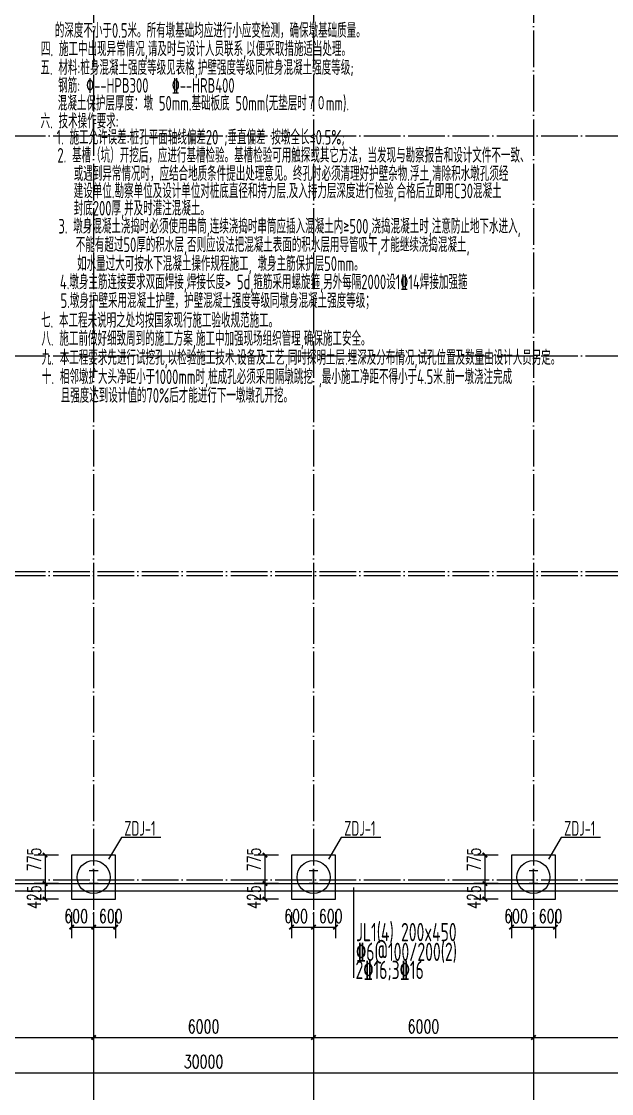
# Model space of a CAD drawing. Extents: x 14207793 to 14719554, y -1675802 to -1228715.
# Drawn here: x 14228397 to 14244498, y -1447345 to -1418094 of the extents above; entities that cross this region are included whole.
import ezdxf
from ezdxf.enums import TextEntityAlignment as Align

# ---------------------------------------------------------------- set-up
doc = ezdxf.new("R2010")
doc.units = 0
doc.header["$LTSCALE"] = 500
doc.header["$MEASUREMENT"] = 0
doc.linetypes.add('DOTE', pattern=[2.42, 2, -0.2, 0.02, -0.2])
doc.layers.get('0').update_dxf_attribs({"linetype": 'CONTINUOUS'})
doc.layers.get('DEFPOINTS').update_dxf_attribs({"color": 140, "linetype": 'CONTINUOUS'})
for name, color, linetype in [('AXIS', 3, 'CONTINUOUS'), ('DOTE', 8, 'DOTE'), ('PUB_TEXT', 6, 'CONTINUOUS'), ('TEXT', 7, 'CONTINUOUS'), ('WALL', 3, 'CONTINUOUS'), ('X向主梁钢筋', 2, 'CONTINUOUS'), ('梁集中标注', 2, 'CONTINUOUS')]:
    doc.layers.add(name, color=color, linetype=linetype)
doc.styles.add('_TCH_DIM_T3', font='SIMPLEX', dxfattribs={"width": 0.705882, "bigfont": 'GBCBIG'})
doc.styles.add('TSSD_REIN', font='Tssdeng.shx', dxfattribs={"width": 0.65, "bigfont": 'hztxt.shx'})
doc.dimstyles.new('_TCH_ARCH&&120', dxfattribs={"dimtxt": 357, "dimasz": 120, "dimexe": 300, "dimexo": 360, "dimgap": 120, "dimtad": 1, "dimdec": 0, "dimzin": 0, "dimdsep": 46, "dimtxsty": '_TCH_DIM_T3', "dimblk": 'ARCHTICK', "dimcen": 0.09, "dimclrt": 7, "dimazin": 2, "dimtfac": 1, "dimtdec": 0, "dimtix": 1, "dimtmove": 2, "dimatfit": 3, "dimfxl": 0, "dimtolj": 1, "dimtzin": 0, "dimarcsym": 0})

# ---------------------------------------------------------------- blocks, each defined once
blk = doc.blocks.new('_ArchTick')
at = {"color": 0, "linetype": 'ByBlock', "const_width": 0.4}
blk.add_lwpolyline([(-0.5, -0.5), (0.5, 0.5)], dxfattribs=at)
blk = doc.blocks.new('*D121')
at = {"layer": 'AXIS', "color": 0, "lineweight": -2}
for p, q in [((14224366, -1443175), (14224366, -1446115)), ((14230366, -1443175), (14230366, -1446115)), ((14224366, -1445815), (14230366, -1445815))]:
    blk.add_line(p, q, dxfattribs=at)
at = {"layer": 'DEFPOINTS', "color": 0}
for p in [(14224366, -1442815), (14230366, -1442815), (14230366, -1445815)]:
    blk.add_point(p, dxfattribs=at)
at = {"layer": 'AXIS', "color": 0, "lineweight": -2, "xscale": 120, "yscale": 120, "zscale": 120, "rotation": 180}
blk.add_blockref('_ArchTick', (14224366, -1445815), dxfattribs=at)
at = {"layer": 'AXIS', "color": 0, "lineweight": -2, "xscale": 120, "yscale": 120, "zscale": 120}
blk.add_blockref('_ArchTick', (14230366, -1445815), dxfattribs=at)
at = {"layer": 'AXIS', "color": 7, "insert": (14227366, -1445516), "char_height": 357, "attachment_point": 5, "style": '_TCH_DIM_T3'}
blk.add_mtext('\\A1;6000', dxfattribs=at)
blk = doc.blocks.new('*D122')
at = {"layer": 'AXIS', "color": 0, "lineweight": -2}
for p, q in [((14230366, -1443175), (14230366, -1446115)), ((14236366, -1443175), (14236366, -1446115)), ((14230366, -1445815), (14236366, -1445815))]:
    blk.add_line(p, q, dxfattribs=at)
at = {"layer": 'DEFPOINTS', "color": 0}
for p in [(14230366, -1442815), (14236366, -1442815), (14236366, -1445815)]:
    blk.add_point(p, dxfattribs=at)
at = {"layer": 'AXIS', "color": 0, "lineweight": -2, "xscale": 120, "yscale": 120, "zscale": 120, "rotation": 180}
blk.add_blockref('_ArchTick', (14230366, -1445815), dxfattribs=at)
at = {"layer": 'AXIS', "color": 0, "lineweight": -2, "xscale": 120, "yscale": 120, "zscale": 120}
blk.add_blockref('_ArchTick', (14236366, -1445815), dxfattribs=at)
at = {"layer": 'AXIS', "color": 7, "insert": (14233366, -1445516), "char_height": 357, "attachment_point": 5, "style": '_TCH_DIM_T3'}
blk.add_mtext('\\A1;6000', dxfattribs=at)
blk = doc.blocks.new('*D123')
at = {"layer": 'AXIS', "color": 0, "lineweight": -2}
for p, q in [((14236366, -1443175), (14236366, -1446115)), ((14242366, -1443175), (14242366, -1446115)), ((14236366, -1445815), (14242366, -1445815))]:
    blk.add_line(p, q, dxfattribs=at)
at = {"layer": 'DEFPOINTS', "color": 0}
for p in [(14236366, -1442815), (14242366, -1442815), (14242366, -1445815)]:
    blk.add_point(p, dxfattribs=at)
at = {"layer": 'AXIS', "color": 0, "lineweight": -2, "xscale": 120, "yscale": 120, "zscale": 120, "rotation": 180}
blk.add_blockref('_ArchTick', (14236366, -1445815), dxfattribs=at)
at = {"layer": 'AXIS', "color": 0, "lineweight": -2, "xscale": 120, "yscale": 120, "zscale": 120}
blk.add_blockref('_ArchTick', (14242366, -1445815), dxfattribs=at)
at = {"layer": 'AXIS', "color": 7, "insert": (14239366, -1445516), "char_height": 357, "attachment_point": 5, "style": '_TCH_DIM_T3'}
blk.add_mtext('\\A1;6000', dxfattribs=at)
blk = doc.blocks.new('*D124')
at = {"layer": 'AXIS', "color": 0, "lineweight": -2}
for p, q in [((14242366, -1443175), (14242366, -1446115)), ((14248366, -1443175), (14248366, -1446115)), ((14242366, -1445815), (14248366, -1445815))]:
    blk.add_line(p, q, dxfattribs=at)
at = {"layer": 'DEFPOINTS', "color": 0}
for p in [(14242366, -1442815), (14248366, -1442815), (14248366, -1445815)]:
    blk.add_point(p, dxfattribs=at)
at = {"layer": 'AXIS', "color": 0, "lineweight": -2, "xscale": 120, "yscale": 120, "zscale": 120, "rotation": 180}
blk.add_blockref('_ArchTick', (14242366, -1445815), dxfattribs=at)
at = {"layer": 'AXIS', "color": 0, "lineweight": -2, "xscale": 120, "yscale": 120, "zscale": 120}
blk.add_blockref('_ArchTick', (14248366, -1445815), dxfattribs=at)
at = {"layer": 'AXIS', "color": 7, "insert": (14245366, -1445516), "char_height": 357, "attachment_point": 5, "style": '_TCH_DIM_T3'}
blk.add_mtext('\\A1;6000', dxfattribs=at)
blk = doc.blocks.new('*D125')
at = {"layer": 'AXIS', "color": 0, "lineweight": -2}
for p, q in [((14218366, -1443175), (14218366, -1447075)), ((14248366, -1443175), (14248366, -1447075)), ((14218366, -1446775), (14248366, -1446775))]:
    blk.add_line(p, q, dxfattribs=at)
at = {"layer": 'DEFPOINTS', "color": 0}
for p in [(14218366, -1442815), (14248366, -1442815), (14248366, -1446775)]:
    blk.add_point(p, dxfattribs=at)
at = {"layer": 'AXIS', "color": 0, "lineweight": -2, "xscale": 120, "yscale": 120, "zscale": 120, "rotation": 180}
blk.add_blockref('_ArchTick', (14218366, -1446775), dxfattribs=at)
at = {"layer": 'AXIS', "color": 0, "lineweight": -2, "xscale": 120, "yscale": 120, "zscale": 120}
blk.add_blockref('_ArchTick', (14248366, -1446775), dxfattribs=at)
at = {"layer": 'AXIS', "color": 7, "insert": (14233366, -1446476), "char_height": 357, "attachment_point": 5, "style": '_TCH_DIM_T3'}
blk.add_mtext('\\A1;30000', dxfattribs=at)
blk = doc.blocks.new('A$C26C85C36')
at = {"color": 6, "const_width": 40}
for points in [[(-125, 0), (125, 0)], [(0, 0), (0, -350)], [(-125, -350), (125, -350)]]:
    blk.add_lwpolyline(points, dxfattribs=at)
blk = doc.blocks.new('*D1565')
at = {"layer": 'AXIS', "color": 0, "lineweight": -2}
for p, q in [((14229406, -1440840), (14228742, -1440840)), ((14229042, -1440840), (14229042, -1441615)), ((14229406, -1441615), (14228742, -1441615))]:
    blk.add_line(p, q, dxfattribs=at)
at = {"layer": 'DEFPOINTS', "color": 0}
for p in [(14229766, -1440840), (14229042, -1441615), (14229766, -1441615)]:
    blk.add_point(p, dxfattribs=at)
at = {"layer": 'AXIS', "color": 0, "lineweight": -2, "xscale": 120, "yscale": 120, "zscale": 120}
for p, rotation in [((14229042, -1440840), 90), ((14229042, -1441615), 270)]:
    blk.add_blockref('_ArchTick', p, dxfattribs=dict(at, rotation=rotation))
at = {"layer": 'AXIS', "color": 7, "insert": (14228743, -1440956), "char_height": 357, "attachment_point": 5, "rotation": 90, "style": '_TCH_DIM_T3'}
blk.add_mtext('\\A1;775', dxfattribs=at)
blk = doc.blocks.new('*D1566')
at = {"layer": 'AXIS', "color": 0, "lineweight": -2}
for p, q in [((14229406, -1441615), (14228742, -1441615)), ((14229042, -1441615), (14229042, -1442040)), ((14229406, -1442040), (14228742, -1442040))]:
    blk.add_line(p, q, dxfattribs=at)
at = {"layer": 'DEFPOINTS', "color": 0}
for p in [(14229766, -1441615), (14229042, -1442040), (14229766, -1442040)]:
    blk.add_point(p, dxfattribs=at)
at = {"layer": 'AXIS', "color": 0, "lineweight": -2, "xscale": 120, "yscale": 120, "zscale": 120}
for p, rotation in [((14229042, -1441615), 90), ((14229042, -1442040), 270)]:
    blk.add_blockref('_ArchTick', p, dxfattribs=dict(at, rotation=rotation))
at = {"layer": 'AXIS', "color": 7, "insert": (14228743, -1441985), "char_height": 357, "attachment_point": 5, "rotation": 90, "style": '_TCH_DIM_T3'}
blk.add_mtext('\\A1;425', dxfattribs=at)
blk = doc.blocks.new('*D1567')
at = {"layer": 'AXIS', "color": 0, "lineweight": -2}
for p, q in [((14229766, -1442400), (14229766, -1443105)), ((14230366, -1442400), (14230366, -1443105)), ((14229766, -1442805), (14230366, -1442805))]:
    blk.add_line(p, q, dxfattribs=at)
at = {"layer": 'DEFPOINTS', "color": 0}
for p in [(14229766, -1442040), (14230366, -1442040), (14230366, -1442805)]:
    blk.add_point(p, dxfattribs=at)
at = {"layer": 'AXIS', "color": 0, "lineweight": -2, "xscale": 120, "yscale": 120, "zscale": 120, "rotation": 180}
blk.add_blockref('_ArchTick', (14229766, -1442805), dxfattribs=at)
at = {"layer": 'AXIS', "color": 0, "lineweight": -2, "xscale": 120, "yscale": 120, "zscale": 120}
blk.add_blockref('_ArchTick', (14230366, -1442805), dxfattribs=at)
at = {"layer": 'AXIS', "color": 7, "insert": (14229890, -1442506), "char_height": 357, "attachment_point": 5, "style": '_TCH_DIM_T3'}
blk.add_mtext('\\A1;600', dxfattribs=at)
blk = doc.blocks.new('*D1568')
at = {"layer": 'AXIS', "color": 0, "lineweight": -2}
for p, q in [((14230366, -1442400), (14230366, -1443105)), ((14230966, -1442400), (14230966, -1443105)), ((14230366, -1442805), (14230966, -1442805))]:
    blk.add_line(p, q, dxfattribs=at)
at = {"layer": 'DEFPOINTS', "color": 0}
for p in [(14230366, -1442040), (14230966, -1442040), (14230966, -1442805)]:
    blk.add_point(p, dxfattribs=at)
at = {"layer": 'AXIS', "color": 0, "lineweight": -2, "xscale": 120, "yscale": 120, "zscale": 120, "rotation": 180}
blk.add_blockref('_ArchTick', (14230366, -1442805), dxfattribs=at)
at = {"layer": 'AXIS', "color": 0, "lineweight": -2, "xscale": 120, "yscale": 120, "zscale": 120}
blk.add_blockref('_ArchTick', (14230966, -1442805), dxfattribs=at)
at = {"layer": 'AXIS', "color": 7, "insert": (14230835, -1442506), "char_height": 357, "attachment_point": 5, "style": '_TCH_DIM_T3'}
blk.add_mtext('\\A1;600', dxfattribs=at)
blk = doc.blocks.new('*D1569')
at = {"layer": 'AXIS', "color": 0, "lineweight": -2}
for p, q in [((14235406, -1440840), (14234742, -1440840)), ((14235042, -1440840), (14235042, -1441615)), ((14235406, -1441615), (14234742, -1441615))]:
    blk.add_line(p, q, dxfattribs=at)
at = {"layer": 'DEFPOINTS', "color": 0}
for p in [(14235766, -1440840), (14235042, -1441615), (14235766, -1441615)]:
    blk.add_point(p, dxfattribs=at)
at = {"layer": 'AXIS', "color": 0, "lineweight": -2, "xscale": 120, "yscale": 120, "zscale": 120}
for p, rotation in [((14235042, -1440840), 90), ((14235042, -1441615), 270)]:
    blk.add_blockref('_ArchTick', p, dxfattribs=dict(at, rotation=rotation))
at = {"layer": 'AXIS', "color": 7, "insert": (14234743, -1440956), "char_height": 357, "attachment_point": 5, "rotation": 90, "style": '_TCH_DIM_T3'}
blk.add_mtext('\\A1;775', dxfattribs=at)
blk = doc.blocks.new('*D1570')
at = {"layer": 'AXIS', "color": 0, "lineweight": -2}
for p, q in [((14235406, -1441615), (14234742, -1441615)), ((14235042, -1441615), (14235042, -1442040)), ((14235406, -1442040), (14234742, -1442040))]:
    blk.add_line(p, q, dxfattribs=at)
at = {"layer": 'DEFPOINTS', "color": 0}
for p in [(14235766, -1441615), (14235042, -1442040), (14235766, -1442040)]:
    blk.add_point(p, dxfattribs=at)
at = {"layer": 'AXIS', "color": 0, "lineweight": -2, "xscale": 120, "yscale": 120, "zscale": 120}
for p, rotation in [((14235042, -1441615), 90), ((14235042, -1442040), 270)]:
    blk.add_blockref('_ArchTick', p, dxfattribs=dict(at, rotation=rotation))
at = {"layer": 'AXIS', "color": 7, "insert": (14234743, -1441985), "char_height": 357, "attachment_point": 5, "rotation": 90, "style": '_TCH_DIM_T3'}
blk.add_mtext('\\A1;425', dxfattribs=at)
blk = doc.blocks.new('*D1571')
at = {"layer": 'AXIS', "color": 0, "lineweight": -2}
for p, q in [((14235766, -1442400), (14235766, -1443105)), ((14236366, -1442400), (14236366, -1443105)), ((14235766, -1442805), (14236366, -1442805))]:
    blk.add_line(p, q, dxfattribs=at)
at = {"layer": 'DEFPOINTS', "color": 0}
for p in [(14235766, -1442040), (14236366, -1442040), (14236366, -1442805)]:
    blk.add_point(p, dxfattribs=at)
at = {"layer": 'AXIS', "color": 0, "lineweight": -2, "xscale": 120, "yscale": 120, "zscale": 120, "rotation": 180}
blk.add_blockref('_ArchTick', (14235766, -1442805), dxfattribs=at)
at = {"layer": 'AXIS', "color": 0, "lineweight": -2, "xscale": 120, "yscale": 120, "zscale": 120}
blk.add_blockref('_ArchTick', (14236366, -1442805), dxfattribs=at)
at = {"layer": 'AXIS', "color": 7, "insert": (14235890, -1442506), "char_height": 357, "attachment_point": 5, "style": '_TCH_DIM_T3'}
blk.add_mtext('\\A1;600', dxfattribs=at)
blk = doc.blocks.new('*D1572')
at = {"layer": 'AXIS', "color": 0, "lineweight": -2}
for p, q in [((14236366, -1442400), (14236366, -1443105)), ((14236966, -1442400), (14236966, -1443105)), ((14236366, -1442805), (14236966, -1442805))]:
    blk.add_line(p, q, dxfattribs=at)
at = {"layer": 'DEFPOINTS', "color": 0}
for p in [(14236366, -1442040), (14236966, -1442040), (14236966, -1442805)]:
    blk.add_point(p, dxfattribs=at)
at = {"layer": 'AXIS', "color": 0, "lineweight": -2, "xscale": 120, "yscale": 120, "zscale": 120, "rotation": 180}
blk.add_blockref('_ArchTick', (14236366, -1442805), dxfattribs=at)
at = {"layer": 'AXIS', "color": 0, "lineweight": -2, "xscale": 120, "yscale": 120, "zscale": 120}
blk.add_blockref('_ArchTick', (14236966, -1442805), dxfattribs=at)
at = {"layer": 'AXIS', "color": 7, "insert": (14236835, -1442506), "char_height": 357, "attachment_point": 5, "style": '_TCH_DIM_T3'}
blk.add_mtext('\\A1;600', dxfattribs=at)
blk = doc.blocks.new('*D1573')
at = {"layer": 'AXIS', "color": 0, "lineweight": -2}
for p, q in [((14241406, -1440840), (14240742, -1440840)), ((14241042, -1440840), (14241042, -1441615)), ((14241406, -1441615), (14240742, -1441615))]:
    blk.add_line(p, q, dxfattribs=at)
at = {"layer": 'DEFPOINTS', "color": 0}
for p in [(14241766, -1440840), (14241042, -1441615), (14241766, -1441615)]:
    blk.add_point(p, dxfattribs=at)
at = {"layer": 'AXIS', "color": 0, "lineweight": -2, "xscale": 120, "yscale": 120, "zscale": 120}
for p, rotation in [((14241042, -1440840), 90), ((14241042, -1441615), 270)]:
    blk.add_blockref('_ArchTick', p, dxfattribs=dict(at, rotation=rotation))
at = {"layer": 'AXIS', "color": 7, "insert": (14240743, -1440956), "char_height": 357, "attachment_point": 5, "rotation": 90, "style": '_TCH_DIM_T3'}
blk.add_mtext('\\A1;775', dxfattribs=at)
blk = doc.blocks.new('*D1574')
at = {"layer": 'AXIS', "color": 0, "lineweight": -2}
for p, q in [((14241406, -1441615), (14240742, -1441615)), ((14241042, -1441615), (14241042, -1442040)), ((14241406, -1442040), (14240742, -1442040))]:
    blk.add_line(p, q, dxfattribs=at)
at = {"layer": 'DEFPOINTS', "color": 0}
for p in [(14241766, -1441615), (14241042, -1442040), (14241766, -1442040)]:
    blk.add_point(p, dxfattribs=at)
at = {"layer": 'AXIS', "color": 0, "lineweight": -2, "xscale": 120, "yscale": 120, "zscale": 120}
for p, rotation in [((14241042, -1441615), 90), ((14241042, -1442040), 270)]:
    blk.add_blockref('_ArchTick', p, dxfattribs=dict(at, rotation=rotation))
at = {"layer": 'AXIS', "color": 7, "insert": (14240743, -1441985), "char_height": 357, "attachment_point": 5, "rotation": 90, "style": '_TCH_DIM_T3'}
blk.add_mtext('\\A1;425', dxfattribs=at)
blk = doc.blocks.new('*D1575')
at = {"layer": 'AXIS', "color": 0, "lineweight": -2}
for p, q in [((14241766, -1442400), (14241766, -1443105)), ((14242366, -1442400), (14242366, -1443105)), ((14241766, -1442805), (14242366, -1442805))]:
    blk.add_line(p, q, dxfattribs=at)
at = {"layer": 'DEFPOINTS', "color": 0}
for p in [(14241766, -1442040), (14242366, -1442040), (14242366, -1442805)]:
    blk.add_point(p, dxfattribs=at)
at = {"layer": 'AXIS', "color": 0, "lineweight": -2, "xscale": 120, "yscale": 120, "zscale": 120, "rotation": 180}
blk.add_blockref('_ArchTick', (14241766, -1442805), dxfattribs=at)
at = {"layer": 'AXIS', "color": 0, "lineweight": -2, "xscale": 120, "yscale": 120, "zscale": 120}
blk.add_blockref('_ArchTick', (14242366, -1442805), dxfattribs=at)
at = {"layer": 'AXIS', "color": 7, "insert": (14241890, -1442506), "char_height": 357, "attachment_point": 5, "style": '_TCH_DIM_T3'}
blk.add_mtext('\\A1;600', dxfattribs=at)
blk = doc.blocks.new('*D1576')
at = {"layer": 'AXIS', "color": 0, "lineweight": -2}
for p, q in [((14242366, -1442400), (14242366, -1443105)), ((14242966, -1442400), (14242966, -1443105)), ((14242366, -1442805), (14242966, -1442805))]:
    blk.add_line(p, q, dxfattribs=at)
at = {"layer": 'DEFPOINTS', "color": 0}
for p in [(14242366, -1442040), (14242966, -1442040), (14242966, -1442805)]:
    blk.add_point(p, dxfattribs=at)
at = {"layer": 'AXIS', "color": 0, "lineweight": -2, "xscale": 120, "yscale": 120, "zscale": 120, "rotation": 180}
blk.add_blockref('_ArchTick', (14242366, -1442805), dxfattribs=at)
at = {"layer": 'AXIS', "color": 0, "lineweight": -2, "xscale": 120, "yscale": 120, "zscale": 120}
blk.add_blockref('_ArchTick', (14242966, -1442805), dxfattribs=at)
at = {"layer": 'AXIS', "color": 7, "insert": (14242835, -1442506), "char_height": 357, "attachment_point": 5, "style": '_TCH_DIM_T3'}
blk.add_mtext('\\A1;600', dxfattribs=at)

msp = doc.modelspace()

# ---------------------------------------------------------------- linework, layer by layer
at = {"color": 11}
for points in [[(14229766.02, -1442039.89), (14230966.02, -1442039.89), (14230966.02, -1440839.89), (14229766.02, -1440839.89)], [(14235766.02, -1442039.89), (14236966.02, -1442039.89), (14236966.02, -1440839.89), (14235766.02, -1440839.89)], [(14241766.02, -1442039.89), (14242966.02, -1442039.89), (14242966.02, -1440839.89), (14241766.02, -1440839.89)]]:
    msp.add_lwpolyline(points, close=True, dxfattribs=at)
for centre in [(14230366.02, -1441439.89), (14236366.02, -1441439.89), (14242366.02, -1441439.89)]:
    msp.add_circle(centre, 450, dxfattribs=at)
at = {"layer": 'AXIS'}
for p, q in [((14230366.02, -1442814.89), (14230366.02, -1447614.89)), ((14236366.02, -1442814.89), (14236366.02, -1447614.89)), ((14242366.02, -1442814.89), (14242366.02, -1447614.89))]:
    msp.add_line(p, q, dxfattribs=at)
at = {"layer": 'DOTE'}
for p, q in [((14230366.02, -1330014.89), (14230366.02, -1442814.89)), ((14236366.02, -1330014.89), (14236366.02, -1442814.89)), ((14242366.02, -1330014.89), (14242366.02, -1442814.89)), ((14217166.02, -1421214.89), (14249566.02, -1421214.89)), ((14217166.02, -1427214.89), (14249566.02, -1427214.89)), ((14217166.02, -1433104.89), (14250478.83, -1433104.89)), ((14217166.02, -1433214.89), (14249566.02, -1433214.89)), ((14217166.02, -1441514.89), (14249566.02, -1441514.89)), ((14217166.02, -1441614.89), (14249566.02, -1441614.89))]:
    msp.add_line(p, q, dxfattribs=at)
at = {"layer": 'PUB_TEXT'}
for points in [[(14232199.66, -1440356.72), (14231123.93, -1440356.72), (14230776.43, -1440951.72)], [(14238199.66, -1440356.72), (14237123.93, -1440356.72), (14236776.43, -1440951.72)], [(14244199.66, -1440356.72), (14243123.93, -1440356.72), (14242776.43, -1440951.72)]]:
    msp.add_lwpolyline(points, dxfattribs=at)
at = {"layer": 'TEXT'}
msp.add_line((14233124.38, -1425136.86, 1093.82), (14233248.92, -1425028.87, 1093.82), dxfattribs=at)
at = {"layer": 'WALL', "linetype": 'ByBlock', "ltscale": 1.5}
for p, q in [((14224366.02, -1441614.89), (14248366.02, -1441614.89)), ((14224166.02, -1441814.89), (14248566.02, -1441814.89))]:
    msp.add_line(p, q, dxfattribs=at)
at = {"layer": 'X向主梁钢筋'}
msp.add_line((14237459.41, -1441722.37), (14237459.41, -1444186.62), dxfattribs=at)

# ---------------------------------------------------------------- block references
at = {"color": 6, "xscale": -1, "rotation": 180}
for p in [(14230366.02, -1441614.89), (14236366.02, -1441614.89), (14242366.02, -1441614.89)]:
    msp.add_blockref('A$C26C85C36', p, dxfattribs=at)

# ---------------------------------------------------------------- texts
at = {"layer": 'PUB_TEXT', "style": 'TSSD_REIN', "width": 0.65}
for p in [(14231630.01, -1440109.38), (14237630.01, -1440109.38), (14243630.01, -1440109.38)]:
    msp.add_text('ZDJ-1', height=400, dxfattribs=at).set_placement(p, align=Align.MIDDLE)
at = {"layer": 'TEXT', "style": 'TSSD_REIN', "width": 0.65}
for s, p in [('的深度不小于0.5米。所有墩基础均应进行小应变检测，确保墩基础质量。', (14229307.28, -1418540.17, -24317.51)), ('四. 施工中出现异常情况,请及时与设计人员联系,以便采取措施适当处理。', (14228928.67, -1419041.92, -24317.51)), ('五. 材料:桩身混凝土强度等级见表格,护壁强度等级同桩身混凝土强度等级;   ', (14228913.23, -1419552.78, -23223.69)), ('钢筋: \x82--HPB300    \x84--HRB400 ', (14229399.44, -1420039.61, -23223.69)), ('混凝土保护层厚度：墩 50mm.基础板底 50mm(无垫层时７０mm). ', (14229388.84, -1420525, 1093.82)), ('六. 技术操作要求:', (14228918.2, -1421013.41, -24317.51)), ('1. 施工允许误差:桩孔平面轴线偏差20 ;垂直偏差 按墩全长≤0.5%%%;', (14229353.57, -1421453.53, -24317.51)), ('2. 基槽（坑）开挖后，应进行基槽检验。基槽检验可用触探或其它方法，当发现与勘察报告和设计文件不一致、', (14229378.36, -1421945.82, -24317.51)), ('或遇到异常情况时，应结合地质条件提出处理意见。终孔时必须清理好护壁杂物.浮土,清除积水墩孔须经', (14229824.27, -1422446.99, -24317.51)), ('建设单位.勘察单位及设计单位对桩底直径和持力层.及入持力层深度进行检验,合格后立即用C30混凝土', (14229824.27, -1422919.04, -24317.51)), ('封底200厚,并及时灌注混凝土。', (14229824.27, -1423390.14, -24317.51)), ('3. 墩身混凝土浇捣时必须使用串筒,连续浇捣时串筒应插入混凝土内≥500,浇捣混凝土时,注意防止地下水进入,', (14229405.62, -1423881.18, -24317.51)), ('不能有超过50厚的积水层,否则应设法把混凝土表面的积水层用导管吸干,才能继续浇捣混凝土,', (14229879.99, -1424386.73, -24317.51)), ('如水量过大可按水下混凝土操作规程施工, 墩身主筋保护层50mm。', (14229914.24, -1424901.29, -24317.51)), ('4.墩身主筋连接要求双面焊接,焊接长度> 5d,箍筋采用螺旋箍,另外每隔2000设1\x8414焊接加强箍', (14229445.82, -1425400.49, -24317.51)), ('5.墩身护壁采用混凝土护壁，护壁混凝土强度等级同墩身混凝土强度等级；', (14229463.88, -1425912.55, -24317.51)), ('七. 本工程未说明之处均按国家现行施工验收规范施工。', (14228931.2, -1426449.62, -24317.51)), ('八. 施工前做好细致周到的施工方案,施工中加强现场组织管理,确保施工安全。', (14228941.56, -1426945.51, -24317.51)), ('九. 本工程要求先进行试挖孔,以检验施工技术.设备及工艺,同时探明土层.埋深及分布情况,试孔位置及数量由设计人员另定。', (14228951.55, -1427466.1, -24317.51)), ('十. 相邻墩扩大头净距小于1000mm时,桩成孔必须采用隔墩跳挖 ,最小施工净距不得小于4.5米.前一墩浇注完成', (14228954.14, -1427988.37)), ('且强度达到设计值的70%%%后才能进行下一墩墩孔开挖。', (14229467.66, -1428497.66))]:
    msp.add_text(s, height=400, dxfattribs=at).set_placement(p)
at = {"layer": '梁集中标注', "style": 'TSSD_REIN', "width": 0.65}
for s, p in [('JL1(4) 200x450', (14237524.93, -1443189.63)), ('%%1326@100/200(2)', (14237525.91, -1443728.22)), ('2%%13216;3%%13216', (14237512.28, -1444221.62))]:
    msp.add_text(s, height=500, dxfattribs=at).set_placement(p)

# ---------------------------------------------------------------- dimensions: what is measured, and where the dimension line sits
at = {"layer": 'AXIS'}
for base, p1, p2, picture, middle in [((14229041.51, -1441614.89), (14229766.02, -1440839.89), (14229766.02, -1441614.89), '*D1565', (14228743.01, -1440955.61)), ((14235041.51, -1441614.89), (14235766.02, -1440839.89), (14235766.02, -1441614.89), '*D1569', (14234743.01, -1440955.61)), ((14241041.51, -1441614.89), (14241766.02, -1440839.89), (14241766.02, -1441614.89), '*D1573', (14240743.01, -1440955.61)), ((14229041.51, -1442039.89), (14229766.02, -1441614.89), (14229766.02, -1442039.89), '*D1566', (14228743.01, -1441985.07)), ((14235041.51, -1442039.89), (14235766.02, -1441614.89), (14235766.02, -1442039.89), '*D1570', (14234743.01, -1441985.07)), ((14241041.51, -1442039.89), (14241766.02, -1441614.89), (14241766.02, -1442039.89), '*D1574', (14240743.01, -1441985.07))]:
    dim = msp.add_linear_dim(base=base, p1=p1, p2=p2, angle=90, dimstyle='_TCH_ARCH&&120', dxfattribs=at)
    dim.commit()
    dim.dimension.update_dxf_attribs({"geometry": picture, "text_midpoint": middle, "dimtype": 160})
for base, p1, p2, picture, middle in [((14230366.02, -1442804.97), (14229766.02, -1442039.89), (14230366.02, -1442039.89), '*D1567', (14229889.64, -1442506.47)), ((14230966.02, -1442804.97), (14230366.02, -1442039.89), (14230966.02, -1442039.89), '*D1568', (14230834.64, -1442506.47)), ((14236366.02, -1442804.97), (14235766.02, -1442039.89), (14236366.02, -1442039.89), '*D1571', (14235889.64, -1442506.47)), ((14236966.02, -1442804.97), (14236366.02, -1442039.89), (14236966.02, -1442039.89), '*D1572', (14236834.64, -1442506.47)), ((14242366.02, -1442804.97), (14241766.02, -1442039.89), (14242366.02, -1442039.89), '*D1575', (14241889.64, -1442506.47)), ((14242966.02, -1442804.97), (14242366.02, -1442039.89), (14242966.02, -1442039.89), '*D1576', (14242834.64, -1442506.47))]:
    dim = msp.add_linear_dim(base=base, p1=p1, p2=p2, dimstyle='_TCH_ARCH&&120', dxfattribs=at)
    dim.commit()
    dim.dimension.update_dxf_attribs({"geometry": picture, "text_midpoint": middle, "dimtype": 160})
for p1, p2, distance, picture, middle in [((14218366.02, -1442814.89), (14248366.02, -1442814.89), -3960, '*D125', (14233366.02, -1446476.39)), ((14224366.02, -1442814.89), (14230366.02, -1442814.89), -3000, '*D121', (14227366.02, -1445516.39)), ((14230366.02, -1442814.89), (14236366.02, -1442814.89), -3000, '*D122', (14233366.02, -1445516.39)), ((14236366.02, -1442814.89), (14242366.02, -1442814.89), -3000, '*D123', (14239366.02, -1445516.39)), ((14242366.02, -1442814.89), (14248366.02, -1442814.89), -3000, '*D124', (14245366.02, -1445516.39))]:
    dim = msp.add_aligned_dim(p1=p1, p2=p2, distance=distance, dimstyle='_TCH_ARCH&&120', dxfattribs=at)
    dim.commit()
    dim.dimension.update_dxf_attribs({"geometry": picture, "text_midpoint": middle})

doc.saveas('drawing.dxf')
